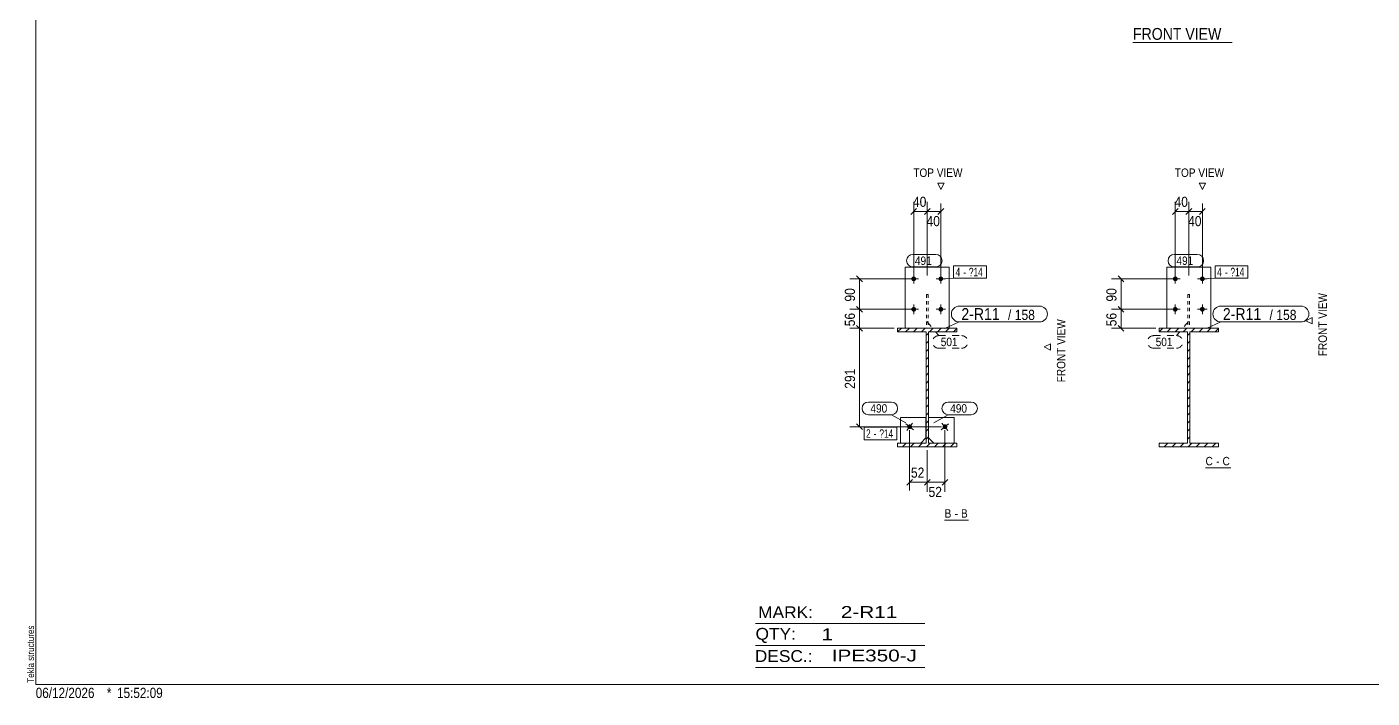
# Model space of a CAD drawing. Header units: millimetres. Extents: x 2 to 825, y 1 to 579.
# Drawn here: x 2.4 to 399.5, y 1 to 199.2 of the extents above; entities that cross this region are included whole.
import ezdxf

# ---------------------------------------------------------------- set-up
doc = ezdxf.new("R2010")
doc.units = ezdxf.units.MM
for name, pattern in [('XKITLINE00', [0]), ('XKITLINE01', [4, 1, -1, 1, -1]), ('XKITLINE02', [4, 2, -2])]:
    doc.linetypes.add(name, pattern=pattern)
for name, color, linetype, lineweight in [('Bolt', 3, 'Continuous', 0), ('BoltMark', 7, 'Continuous', 0), ('Dimensions', 7, 'Continuous', 0), ('DrawingSheet', 5, 'Continuous', 0), ('OtherObjectType', 7, 'Continuous', 0), ('Part', 2, 'Continuous', 0), ('PartMark', 7, 'Continuous', 0)]:
    doc.layers.add(name, color=color, linetype=linetype, lineweight=lineweight)
doc.styles.add('ARIAL', font='ARIAL.TTF')
doc.styles.add('ARIAL_NARROW', font='ARIALN.TTF')

# ---------------------------------------------------------------- blocks, each defined once
blk = doc.blocks.new('*A1')
at = {"layer": 'Part', "color": 7, "linetype": 'XKITLINE00', "lineweight": 0}
for p, q in [((336.66, 109.11), (337.76, 110.21)), ((336.66, 109.11), (336.66, 109.11)), ((339.02, 109.11), (340.12, 110.21)), ((341.37, 109.11), (342.47, 110.21)), ((343.73, 109.11), (344.83, 110.21)), ((345.06, 108.08), (345.76, 108.78)), ((346.09, 109.11), (347.19, 110.21)), ((348.45, 109.11), (349.55, 110.21)), ((350.8, 109.11), (351.9, 110.21)), ((353.16, 109.11), (354.16, 110.11)), ((345.06, 105.73), (345.76, 106.43)), ((345.06, 103.37), (345.76, 104.07)), ((345.06, 101.01), (345.76, 101.71)), ((345.06, 98.65), (345.76, 99.35)), ((345.06, 96.3), (345.76, 97)), ((345.06, 93.94), (345.76, 94.64)), ((345.06, 91.58), (345.76, 92.28)), ((345.06, 89.23), (345.76, 89.93)), ((345.06, 86.87), (345.76, 87.57)), ((345.06, 84.51), (345.76, 85.21)), ((345.06, 82.15), (345.76, 82.85)), ((345.06, 79.8), (345.76, 80.5)), ((336.66, 76.11), (336.86, 76.31)), ((338.12, 75.21), (339.22, 76.31)), ((340.48, 75.21), (341.58, 76.31)), ((342.83, 75.21), (343.93, 76.31)), ((345.06, 77.44), (345.76, 78.14)), ((345.19, 75.21), (346.29, 76.31)), ((347.55, 75.21), (348.65, 76.31)), ((349.91, 75.21), (351.01, 76.31)), ((352.26, 75.21), (353.36, 76.31))]:
    blk.add_line(p, q, dxfattribs=at)
blk = doc.blocks.new('*A4')
at = {"layer": 'Part', "color": 7, "linetype": 'XKITLINE00', "lineweight": 0}
for p, q in [((259.45, 109.11), (260.55, 110.21)), ((259.45, 109.11), (259.45, 109.11)), ((261.81, 109.11), (262.91, 110.21)), ((264.16, 109.11), (265.26, 110.21)), ((266.52, 109.11), (267.62, 110.21)), ((267.85, 108.08), (268.55, 108.78)), ((268.88, 109.11), (269.98, 110.21)), ((271.24, 109.11), (272.34, 110.21)), ((273.59, 109.11), (274.69, 110.21)), ((275.95, 109.11), (276.95, 110.11)), ((267.85, 105.73), (268.55, 106.43)), ((267.85, 103.37), (268.55, 104.07)), ((267.85, 101.01), (268.55, 101.71)), ((267.85, 98.65), (268.55, 99.35)), ((267.85, 96.3), (268.55, 97)), ((267.85, 93.94), (268.55, 94.64)), ((267.85, 91.58), (268.55, 92.28)), ((267.85, 89.23), (268.55, 89.93)), ((267.85, 86.87), (268.55, 87.57)), ((267.85, 84.51), (268.55, 85.21)), ((267.85, 82.15), (268.55, 82.85)), ((267.85, 79.8), (268.55, 80.5)), ((259.45, 76.11), (259.65, 76.31)), ((260.91, 75.21), (262.01, 76.31)), ((263.27, 75.21), (264.37, 76.31)), ((265.62, 75.21), (266.72, 76.31)), ((267.85, 77.44), (268.55, 78.14)), ((267.98, 75.21), (269.08, 76.31)), ((270.34, 75.21), (271.44, 76.31)), ((272.69, 75.21), (273.79, 76.31)), ((275.05, 75.21), (276.15, 76.31))]:
    blk.add_line(p, q, dxfattribs=at)
blk = doc.blocks.new('*A81')
at = {"layer": 'Bolt'}
for points in [[(342.11, 124.78), (342.11, 124.74), (342.1, 124.71), (342.1, 124.68), (342.09, 124.64), (342.08, 124.61), (342.07, 124.58), (342.06, 124.55), (342.04, 124.51), (342.03, 124.48), (342.01, 124.45), (341.99, 124.42), (341.97, 124.4), (341.95, 124.37), (341.93, 124.34), (341.91, 124.32), (341.88, 124.29), (341.85, 124.27), (341.83, 124.25), (341.8, 124.23), (341.77, 124.21), (341.74, 124.2), (341.71, 124.18), (341.68, 124.17), (341.65, 124.15), (341.61, 124.14), (341.58, 124.13), (341.55, 124.13), (341.51, 124.12), (341.48, 124.12), (341.44, 124.11), (341.41, 124.11), (341.38, 124.11), (341.34, 124.12), (341.31, 124.12), (341.27, 124.13), (341.24, 124.13), (341.21, 124.14), (341.17, 124.15), (341.14, 124.17), (341.11, 124.18), (341.08, 124.2), (341.05, 124.21), (341.02, 124.23), (340.99, 124.25), (340.97, 124.27), (340.94, 124.29), (340.92, 124.32), (340.89, 124.34), (340.87, 124.37), (340.85, 124.4), (340.83, 124.42), (340.81, 124.45), (340.79, 124.48), (340.78, 124.51), (340.76, 124.55), (340.75, 124.58), (340.74, 124.61), (340.73, 124.64), (340.72, 124.68), (340.72, 124.71), (340.71, 124.74), (340.71, 124.78), (340.71, 124.81), (340.71, 124.85), (340.71, 124.88), (340.72, 124.92), (340.72, 124.95), (340.73, 124.98), (340.74, 125.02), (340.75, 125.05), (340.76, 125.08), (340.78, 125.11), (340.79, 125.14), (340.81, 125.17), (340.83, 125.2), (340.85, 125.23), (340.87, 125.26), (340.89, 125.28), (340.92, 125.31), (340.94, 125.33), (340.97, 125.35), (340.99, 125.38), (341.02, 125.4), (341.05, 125.41), (341.08, 125.43), (341.11, 125.45), (341.14, 125.46), (341.17, 125.47), (341.21, 125.48), (341.24, 125.49), (341.27, 125.5), (341.31, 125.51), (341.34, 125.51), (341.38, 125.51), (341.41, 125.51), (341.44, 125.51), (341.48, 125.51), (341.51, 125.51), (341.55, 125.5), (341.58, 125.49), (341.61, 125.48), (341.65, 125.47), (341.68, 125.46), (341.71, 125.45), (341.74, 125.43), (341.77, 125.41), (341.8, 125.4), (341.83, 125.38), (341.85, 125.35), (341.88, 125.33), (341.91, 125.31), (341.93, 125.28), (341.95, 125.26), (341.97, 125.23), (341.99, 125.2), (342.01, 125.17), (342.03, 125.14), (342.04, 125.11), (342.06, 125.08), (342.07, 125.05), (342.08, 125.02), (342.09, 124.98), (342.1, 124.95), (342.1, 124.92), (342.11, 124.88), (342.11, 124.85), (342.11, 124.81)], [(350.11, 124.78), (350.11, 124.74), (350.1, 124.71), (350.1, 124.68), (350.09, 124.64), (350.08, 124.61), (350.07, 124.58), (350.06, 124.55), (350.04, 124.51), (350.03, 124.48), (350.01, 124.45), (349.99, 124.42), (349.97, 124.4), (349.95, 124.37), (349.93, 124.34), (349.91, 124.32), (349.88, 124.29), (349.85, 124.27), (349.83, 124.25), (349.8, 124.23), (349.77, 124.21), (349.74, 124.2), (349.71, 124.18), (349.68, 124.17), (349.65, 124.15), (349.61, 124.14), (349.58, 124.13), (349.55, 124.13), (349.51, 124.12), (349.48, 124.12), (349.44, 124.11), (349.41, 124.11), (349.38, 124.11), (349.34, 124.12), (349.31, 124.12), (349.27, 124.13), (349.24, 124.13), (349.21, 124.14), (349.17, 124.15), (349.14, 124.17), (349.11, 124.18), (349.08, 124.2), (349.05, 124.21), (349.02, 124.23), (348.99, 124.25), (348.97, 124.27), (348.94, 124.29), (348.92, 124.32), (348.89, 124.34), (348.87, 124.37), (348.85, 124.4), (348.83, 124.42), (348.81, 124.45), (348.79, 124.48), (348.78, 124.51), (348.76, 124.55), (348.75, 124.58), (348.74, 124.61), (348.73, 124.64), (348.72, 124.68), (348.72, 124.71), (348.71, 124.74), (348.71, 124.78), (348.71, 124.81), (348.71, 124.85), (348.71, 124.88), (348.72, 124.92), (348.72, 124.95), (348.73, 124.98), (348.74, 125.02), (348.75, 125.05), (348.76, 125.08), (348.78, 125.11), (348.79, 125.14), (348.81, 125.17), (348.83, 125.2), (348.85, 125.23), (348.87, 125.26), (348.89, 125.28), (348.92, 125.31), (348.94, 125.33), (348.97, 125.35), (348.99, 125.38), (349.02, 125.4), (349.05, 125.41), (349.08, 125.43), (349.11, 125.45), (349.14, 125.46), (349.17, 125.47), (349.21, 125.48), (349.24, 125.49), (349.27, 125.5), (349.31, 125.51), (349.34, 125.51), (349.38, 125.51), (349.41, 125.51), (349.44, 125.51), (349.48, 125.51), (349.51, 125.51), (349.55, 125.5), (349.58, 125.49), (349.61, 125.48), (349.65, 125.47), (349.68, 125.46), (349.71, 125.45), (349.74, 125.43), (349.77, 125.41), (349.8, 125.4), (349.83, 125.38), (349.85, 125.35), (349.88, 125.33), (349.91, 125.31), (349.93, 125.28), (349.95, 125.26), (349.97, 125.23), (349.99, 125.2), (350.01, 125.17), (350.03, 125.14), (350.04, 125.11), (350.06, 125.08), (350.07, 125.05), (350.08, 125.02), (350.09, 124.98), (350.1, 124.95), (350.1, 124.92), (350.11, 124.88), (350.11, 124.85), (350.11, 124.81)], [(342.11, 115.78), (342.11, 115.74), (342.1, 115.71), (342.1, 115.68), (342.09, 115.64), (342.08, 115.61), (342.07, 115.58), (342.06, 115.55), (342.04, 115.51), (342.03, 115.48), (342.01, 115.45), (341.99, 115.42), (341.97, 115.4), (341.95, 115.37), (341.93, 115.34), (341.91, 115.32), (341.88, 115.29), (341.85, 115.27), (341.83, 115.25), (341.8, 115.23), (341.77, 115.21), (341.74, 115.2), (341.71, 115.18), (341.68, 115.17), (341.65, 115.15), (341.61, 115.14), (341.58, 115.13), (341.55, 115.13), (341.51, 115.12), (341.48, 115.12), (341.44, 115.11), (341.41, 115.11), (341.38, 115.11), (341.34, 115.12), (341.31, 115.12), (341.27, 115.13), (341.24, 115.13), (341.21, 115.14), (341.17, 115.15), (341.14, 115.17), (341.11, 115.18), (341.08, 115.2), (341.05, 115.21), (341.02, 115.23), (340.99, 115.25), (340.97, 115.27), (340.94, 115.29), (340.92, 115.32), (340.89, 115.34), (340.87, 115.37), (340.85, 115.4), (340.83, 115.42), (340.81, 115.45), (340.79, 115.48), (340.78, 115.51), (340.76, 115.55), (340.75, 115.58), (340.74, 115.61), (340.73, 115.64), (340.72, 115.68), (340.72, 115.71), (340.71, 115.74), (340.71, 115.78), (340.71, 115.81), (340.71, 115.85), (340.71, 115.88), (340.72, 115.92), (340.72, 115.95), (340.73, 115.98), (340.74, 116.02), (340.75, 116.05), (340.76, 116.08), (340.78, 116.11), (340.79, 116.14), (340.81, 116.17), (340.83, 116.2), (340.85, 116.23), (340.87, 116.26), (340.89, 116.28), (340.92, 116.31), (340.94, 116.33), (340.97, 116.35), (340.99, 116.38), (341.02, 116.4), (341.05, 116.41), (341.08, 116.43), (341.11, 116.45), (341.14, 116.46), (341.17, 116.47), (341.21, 116.48), (341.24, 116.49), (341.27, 116.5), (341.31, 116.51), (341.34, 116.51), (341.38, 116.51), (341.41, 116.51), (341.44, 116.51), (341.48, 116.51), (341.51, 116.51), (341.55, 116.5), (341.58, 116.49), (341.61, 116.48), (341.65, 116.47), (341.68, 116.46), (341.71, 116.45), (341.74, 116.43), (341.77, 116.41), (341.8, 116.4), (341.83, 116.38), (341.85, 116.35), (341.88, 116.33), (341.91, 116.31), (341.93, 116.28), (341.95, 116.26), (341.97, 116.23), (341.99, 116.2), (342.01, 116.17), (342.03, 116.14), (342.04, 116.11), (342.06, 116.08), (342.07, 116.05), (342.08, 116.02), (342.09, 115.98), (342.1, 115.95), (342.1, 115.92), (342.11, 115.88), (342.11, 115.85), (342.11, 115.81)], [(350.11, 115.78), (350.11, 115.74), (350.1, 115.71), (350.1, 115.68), (350.09, 115.64), (350.08, 115.61), (350.07, 115.58), (350.06, 115.55), (350.04, 115.51), (350.03, 115.48), (350.01, 115.45), (349.99, 115.42), (349.97, 115.4), (349.95, 115.37), (349.93, 115.34), (349.91, 115.32), (349.88, 115.29), (349.85, 115.27), (349.83, 115.25), (349.8, 115.23), (349.77, 115.21), (349.74, 115.2), (349.71, 115.18), (349.68, 115.17), (349.65, 115.15), (349.61, 115.14), (349.58, 115.13), (349.55, 115.13), (349.51, 115.12), (349.48, 115.12), (349.44, 115.11), (349.41, 115.11), (349.38, 115.11), (349.34, 115.12), (349.31, 115.12), (349.27, 115.13), (349.24, 115.13), (349.21, 115.14), (349.17, 115.15), (349.14, 115.17), (349.11, 115.18), (349.08, 115.2), (349.05, 115.21), (349.02, 115.23), (348.99, 115.25), (348.97, 115.27), (348.94, 115.29), (348.92, 115.32), (348.89, 115.34), (348.87, 115.37), (348.85, 115.4), (348.83, 115.42), (348.81, 115.45), (348.79, 115.48), (348.78, 115.51), (348.76, 115.55), (348.75, 115.58), (348.74, 115.61), (348.73, 115.64), (348.72, 115.68), (348.72, 115.71), (348.71, 115.74), (348.71, 115.78), (348.71, 115.81), (348.71, 115.85), (348.71, 115.88), (348.72, 115.92), (348.72, 115.95), (348.73, 115.98), (348.74, 116.02), (348.75, 116.05), (348.76, 116.08), (348.78, 116.11), (348.79, 116.14), (348.81, 116.17), (348.83, 116.2), (348.85, 116.23), (348.87, 116.26), (348.89, 116.28), (348.92, 116.31), (348.94, 116.33), (348.97, 116.35), (348.99, 116.38), (349.02, 116.4), (349.05, 116.41), (349.08, 116.43), (349.11, 116.45), (349.14, 116.46), (349.17, 116.47), (349.21, 116.48), (349.24, 116.49), (349.27, 116.5), (349.31, 116.51), (349.34, 116.51), (349.38, 116.51), (349.41, 116.51), (349.44, 116.51), (349.48, 116.51), (349.51, 116.51), (349.55, 116.5), (349.58, 116.49), (349.61, 116.48), (349.65, 116.47), (349.68, 116.46), (349.71, 116.45), (349.74, 116.43), (349.77, 116.41), (349.8, 116.4), (349.83, 116.38), (349.85, 116.35), (349.88, 116.33), (349.91, 116.31), (349.93, 116.28), (349.95, 116.26), (349.97, 116.23), (349.99, 116.2), (350.01, 116.17), (350.03, 116.14), (350.04, 116.11), (350.06, 116.08), (350.07, 116.05), (350.08, 116.02), (350.09, 115.98), (350.1, 115.95), (350.1, 115.92), (350.11, 115.88), (350.11, 115.85), (350.11, 115.81)]]:
    blk.add_hatch(color=3, dxfattribs=at).paths.add_polyline_path(points, flags=17)
at = {"layer": 'Bolt', "color": 3, "linetype": 'XKITLINE00', "lineweight": 0}
for p, q in [((342.81, 124.81), (340.01, 124.81)), ((341.41, 126.21), (341.41, 123.41)), ((350.81, 124.81), (348.01, 124.81)), ((349.41, 126.21), (349.41, 123.41)), ((342.81, 115.81), (340.01, 115.81)), ((341.41, 117.21), (341.41, 114.41)), ((350.81, 115.81), (348.01, 115.81)), ((349.41, 117.21), (349.41, 114.41))]:
    blk.add_line(p, q, dxfattribs=at)
blk = doc.blocks.new('*A82')
at = {"layer": 'Part', "color": 2, "linetype": 'XKITLINE00', "lineweight": 0}
for p, q in [((336.66, 109.11), (336.66, 110.21)), ((336.66, 110.21), (354.16, 110.21)), ((345.06, 109.11), (336.66, 109.11)), ((345.06, 76.31), (345.06, 109.11)), ((354.16, 109.11), (345.76, 109.11)), ((345.76, 109.11), (345.76, 76.31)), ((354.16, 110.21), (354.16, 109.11)), ((336.66, 75.21), (336.66, 76.31)), ((336.66, 76.31), (345.06, 76.31)), ((345.76, 76.31), (354.16, 76.31)), ((354.16, 76.31), (354.16, 75.21)), ((354.16, 75.21), (336.66, 75.21))]:
    blk.add_line(p, q, dxfattribs=at)
blk = doc.blocks.new('*A83')
at = {"layer": 'Part', "color": 2, "linetype": 'XKITLINE00', "lineweight": 0}
for p, q in [((338.91, 128.21), (338.91, 110.21)), ((338.91, 128.21), (351.91, 128.21)), ((351.91, 128.21), (351.91, 110.21))]:
    blk.add_line(p, q, dxfattribs=at)
at = {"layer": 'Part', "color": 7, "linetype": 'XKITLINE01', "lineweight": 0}
blk.add_line((338.91, 110.21), (351.91, 110.21), dxfattribs=at)
blk = doc.blocks.new('*A84')
at = {"layer": 'Part', "color": 7, "linetype": 'XKITLINE01', "lineweight": 0}
for p, q in [((345.66, 120.21), (345.16, 120.21)), ((345.16, 120.21), (345.16, 110.21)), ((345.66, 120.21), (345.66, 110.21)), ((345.66, 110.21), (345.16, 110.21))]:
    blk.add_line(p, q, dxfattribs=at)
blk = doc.blocks.new('*A94')
at = {"layer": 'Bolt'}
for points in [[(264.9, 124.78), (264.9, 124.74), (264.89, 124.71), (264.89, 124.68), (264.88, 124.64), (264.87, 124.61), (264.86, 124.58), (264.85, 124.55), (264.83, 124.51), (264.82, 124.48), (264.8, 124.45), (264.78, 124.42), (264.76, 124.4), (264.74, 124.37), (264.72, 124.34), (264.69, 124.32), (264.67, 124.29), (264.64, 124.27), (264.62, 124.25), (264.59, 124.23), (264.56, 124.21), (264.53, 124.2), (264.5, 124.18), (264.47, 124.17), (264.43, 124.15), (264.4, 124.14), (264.37, 124.13), (264.34, 124.13), (264.3, 124.12), (264.27, 124.12), (264.23, 124.11), (264.2, 124.11), (264.16, 124.11), (264.13, 124.12), (264.1, 124.12), (264.06, 124.13), (264.03, 124.13), (264, 124.14), (263.96, 124.15), (263.93, 124.17), (263.9, 124.18), (263.87, 124.2), (263.84, 124.21), (263.81, 124.23), (263.78, 124.25), (263.75, 124.27), (263.73, 124.29), (263.7, 124.32), (263.68, 124.34), (263.66, 124.37), (263.64, 124.4), (263.62, 124.42), (263.6, 124.45), (263.58, 124.48), (263.57, 124.51), (263.55, 124.55), (263.54, 124.58), (263.53, 124.61), (263.52, 124.64), (263.51, 124.68), (263.51, 124.71), (263.5, 124.74), (263.5, 124.78), (263.5, 124.81), (263.5, 124.85), (263.5, 124.88), (263.51, 124.92), (263.51, 124.95), (263.52, 124.98), (263.53, 125.02), (263.54, 125.05), (263.55, 125.08), (263.57, 125.11), (263.58, 125.14), (263.6, 125.17), (263.62, 125.2), (263.64, 125.23), (263.66, 125.26), (263.68, 125.28), (263.7, 125.31), (263.73, 125.33), (263.75, 125.35), (263.78, 125.38), (263.81, 125.4), (263.84, 125.41), (263.87, 125.43), (263.9, 125.45), (263.93, 125.46), (263.96, 125.47), (264, 125.48), (264.03, 125.49), (264.06, 125.5), (264.1, 125.51), (264.13, 125.51), (264.16, 125.51), (264.2, 125.51), (264.23, 125.51), (264.27, 125.51), (264.3, 125.51), (264.34, 125.5), (264.37, 125.49), (264.4, 125.48), (264.43, 125.47), (264.47, 125.46), (264.5, 125.45), (264.53, 125.43), (264.56, 125.41), (264.59, 125.4), (264.62, 125.38), (264.64, 125.35), (264.67, 125.33), (264.69, 125.31), (264.72, 125.28), (264.74, 125.26), (264.76, 125.23), (264.78, 125.2), (264.8, 125.17), (264.82, 125.14), (264.83, 125.11), (264.85, 125.08), (264.86, 125.05), (264.87, 125.02), (264.88, 124.98), (264.89, 124.95), (264.89, 124.92), (264.9, 124.88), (264.9, 124.85), (264.9, 124.81)], [(272.9, 124.78), (272.9, 124.74), (272.89, 124.71), (272.89, 124.68), (272.88, 124.64), (272.87, 124.61), (272.86, 124.58), (272.85, 124.55), (272.83, 124.51), (272.82, 124.48), (272.8, 124.45), (272.78, 124.42), (272.76, 124.4), (272.74, 124.37), (272.72, 124.34), (272.69, 124.32), (272.67, 124.29), (272.64, 124.27), (272.62, 124.25), (272.59, 124.23), (272.56, 124.21), (272.53, 124.2), (272.5, 124.18), (272.47, 124.17), (272.43, 124.15), (272.4, 124.14), (272.37, 124.13), (272.34, 124.13), (272.3, 124.12), (272.27, 124.12), (272.23, 124.11), (272.2, 124.11), (272.16, 124.11), (272.13, 124.12), (272.1, 124.12), (272.06, 124.13), (272.03, 124.13), (272, 124.14), (271.96, 124.15), (271.93, 124.17), (271.9, 124.18), (271.87, 124.2), (271.84, 124.21), (271.81, 124.23), (271.78, 124.25), (271.75, 124.27), (271.73, 124.29), (271.7, 124.32), (271.68, 124.34), (271.66, 124.37), (271.64, 124.4), (271.62, 124.42), (271.6, 124.45), (271.58, 124.48), (271.57, 124.51), (271.55, 124.55), (271.54, 124.58), (271.53, 124.61), (271.52, 124.64), (271.51, 124.68), (271.51, 124.71), (271.5, 124.74), (271.5, 124.78), (271.5, 124.81), (271.5, 124.85), (271.5, 124.88), (271.51, 124.92), (271.51, 124.95), (271.52, 124.98), (271.53, 125.02), (271.54, 125.05), (271.55, 125.08), (271.57, 125.11), (271.58, 125.14), (271.6, 125.17), (271.62, 125.2), (271.64, 125.23), (271.66, 125.26), (271.68, 125.28), (271.7, 125.31), (271.73, 125.33), (271.75, 125.35), (271.78, 125.38), (271.81, 125.4), (271.84, 125.41), (271.87, 125.43), (271.9, 125.45), (271.93, 125.46), (271.96, 125.47), (272, 125.48), (272.03, 125.49), (272.06, 125.5), (272.1, 125.51), (272.13, 125.51), (272.16, 125.51), (272.2, 125.51), (272.23, 125.51), (272.27, 125.51), (272.3, 125.51), (272.34, 125.5), (272.37, 125.49), (272.4, 125.48), (272.43, 125.47), (272.47, 125.46), (272.5, 125.45), (272.53, 125.43), (272.56, 125.41), (272.59, 125.4), (272.62, 125.38), (272.64, 125.35), (272.67, 125.33), (272.69, 125.31), (272.72, 125.28), (272.74, 125.26), (272.76, 125.23), (272.78, 125.2), (272.8, 125.17), (272.82, 125.14), (272.83, 125.11), (272.85, 125.08), (272.86, 125.05), (272.87, 125.02), (272.88, 124.98), (272.89, 124.95), (272.89, 124.92), (272.9, 124.88), (272.9, 124.85), (272.9, 124.81)], [(264.9, 115.78), (264.9, 115.74), (264.89, 115.71), (264.89, 115.68), (264.88, 115.64), (264.87, 115.61), (264.86, 115.58), (264.85, 115.55), (264.83, 115.51), (264.82, 115.48), (264.8, 115.45), (264.78, 115.42), (264.76, 115.4), (264.74, 115.37), (264.72, 115.34), (264.69, 115.32), (264.67, 115.29), (264.64, 115.27), (264.62, 115.25), (264.59, 115.23), (264.56, 115.21), (264.53, 115.2), (264.5, 115.18), (264.47, 115.17), (264.43, 115.15), (264.4, 115.14), (264.37, 115.13), (264.34, 115.13), (264.3, 115.12), (264.27, 115.12), (264.23, 115.11), (264.2, 115.11), (264.16, 115.11), (264.13, 115.12), (264.1, 115.12), (264.06, 115.13), (264.03, 115.13), (264, 115.14), (263.96, 115.15), (263.93, 115.17), (263.9, 115.18), (263.87, 115.2), (263.84, 115.21), (263.81, 115.23), (263.78, 115.25), (263.75, 115.27), (263.73, 115.29), (263.7, 115.32), (263.68, 115.34), (263.66, 115.37), (263.64, 115.4), (263.62, 115.42), (263.6, 115.45), (263.58, 115.48), (263.57, 115.51), (263.55, 115.55), (263.54, 115.58), (263.53, 115.61), (263.52, 115.64), (263.51, 115.68), (263.51, 115.71), (263.5, 115.74), (263.5, 115.78), (263.5, 115.81), (263.5, 115.85), (263.5, 115.88), (263.51, 115.92), (263.51, 115.95), (263.52, 115.98), (263.53, 116.02), (263.54, 116.05), (263.55, 116.08), (263.57, 116.11), (263.58, 116.14), (263.6, 116.17), (263.62, 116.2), (263.64, 116.23), (263.66, 116.26), (263.68, 116.28), (263.7, 116.31), (263.73, 116.33), (263.75, 116.35), (263.78, 116.38), (263.81, 116.4), (263.84, 116.41), (263.87, 116.43), (263.9, 116.45), (263.93, 116.46), (263.96, 116.47), (264, 116.48), (264.03, 116.49), (264.06, 116.5), (264.1, 116.51), (264.13, 116.51), (264.16, 116.51), (264.2, 116.51), (264.23, 116.51), (264.27, 116.51), (264.3, 116.51), (264.34, 116.5), (264.37, 116.49), (264.4, 116.48), (264.43, 116.47), (264.47, 116.46), (264.5, 116.45), (264.53, 116.43), (264.56, 116.41), (264.59, 116.4), (264.62, 116.38), (264.64, 116.35), (264.67, 116.33), (264.69, 116.31), (264.72, 116.28), (264.74, 116.26), (264.76, 116.23), (264.78, 116.2), (264.8, 116.17), (264.82, 116.14), (264.83, 116.11), (264.85, 116.08), (264.86, 116.05), (264.87, 116.02), (264.88, 115.98), (264.89, 115.95), (264.89, 115.92), (264.9, 115.88), (264.9, 115.85), (264.9, 115.81)], [(272.9, 115.78), (272.9, 115.74), (272.89, 115.71), (272.89, 115.68), (272.88, 115.64), (272.87, 115.61), (272.86, 115.58), (272.85, 115.55), (272.83, 115.51), (272.82, 115.48), (272.8, 115.45), (272.78, 115.42), (272.76, 115.4), (272.74, 115.37), (272.72, 115.34), (272.69, 115.32), (272.67, 115.29), (272.64, 115.27), (272.62, 115.25), (272.59, 115.23), (272.56, 115.21), (272.53, 115.2), (272.5, 115.18), (272.47, 115.17), (272.43, 115.15), (272.4, 115.14), (272.37, 115.13), (272.34, 115.13), (272.3, 115.12), (272.27, 115.12), (272.23, 115.11), (272.2, 115.11), (272.16, 115.11), (272.13, 115.12), (272.1, 115.12), (272.06, 115.13), (272.03, 115.13), (272, 115.14), (271.96, 115.15), (271.93, 115.17), (271.9, 115.18), (271.87, 115.2), (271.84, 115.21), (271.81, 115.23), (271.78, 115.25), (271.75, 115.27), (271.73, 115.29), (271.7, 115.32), (271.68, 115.34), (271.66, 115.37), (271.64, 115.4), (271.62, 115.42), (271.6, 115.45), (271.58, 115.48), (271.57, 115.51), (271.55, 115.55), (271.54, 115.58), (271.53, 115.61), (271.52, 115.64), (271.51, 115.68), (271.51, 115.71), (271.5, 115.74), (271.5, 115.78), (271.5, 115.81), (271.5, 115.85), (271.5, 115.88), (271.51, 115.92), (271.51, 115.95), (271.52, 115.98), (271.53, 116.02), (271.54, 116.05), (271.55, 116.08), (271.57, 116.11), (271.58, 116.14), (271.6, 116.17), (271.62, 116.2), (271.64, 116.23), (271.66, 116.26), (271.68, 116.28), (271.7, 116.31), (271.73, 116.33), (271.75, 116.35), (271.78, 116.38), (271.81, 116.4), (271.84, 116.41), (271.87, 116.43), (271.9, 116.45), (271.93, 116.46), (271.96, 116.47), (272, 116.48), (272.03, 116.49), (272.06, 116.5), (272.1, 116.51), (272.13, 116.51), (272.16, 116.51), (272.2, 116.51), (272.23, 116.51), (272.27, 116.51), (272.3, 116.51), (272.34, 116.5), (272.37, 116.49), (272.4, 116.48), (272.43, 116.47), (272.47, 116.46), (272.5, 116.45), (272.53, 116.43), (272.56, 116.41), (272.59, 116.4), (272.62, 116.38), (272.64, 116.35), (272.67, 116.33), (272.69, 116.31), (272.72, 116.28), (272.74, 116.26), (272.76, 116.23), (272.78, 116.2), (272.8, 116.17), (272.82, 116.14), (272.83, 116.11), (272.85, 116.08), (272.86, 116.05), (272.87, 116.02), (272.88, 115.98), (272.89, 115.95), (272.89, 115.92), (272.9, 115.88), (272.9, 115.85), (272.9, 115.81)]]:
    blk.add_hatch(color=3, dxfattribs=at).paths.add_polyline_path(points, flags=17)
at = {"layer": 'Bolt', "color": 3, "linetype": 'XKITLINE00', "lineweight": 0}
for p, q in [((265.6, 124.81), (262.8, 124.81)), ((264.2, 126.21), (264.2, 123.41)), ((273.6, 124.81), (270.8, 124.81)), ((272.2, 126.21), (272.2, 123.41)), ((265.6, 115.81), (262.8, 115.81)), ((264.2, 117.21), (264.2, 114.41)), ((273.6, 115.81), (270.8, 115.81)), ((272.2, 117.21), (272.2, 114.41))]:
    blk.add_line(p, q, dxfattribs=at)
blk = doc.blocks.new('*A95')
at = {"layer": 'Bolt'}
blk.add_hatch(color=3, dxfattribs=at).paths.add_polyline_path([(273, 81.69), (273.03, 81.71), (273.05, 81.72), (273.08, 81.74), (273.12, 81.75), (273.15, 81.77), (273.18, 81.78), (273.21, 81.79), (273.25, 81.8), (273.28, 81.8), (273.31, 81.81), (273.35, 81.81), (273.38, 81.81), (273.42, 81.81), (273.45, 81.81), (273.49, 81.81), (273.52, 81.8), (273.55, 81.8), (273.59, 81.79), (273.62, 81.78), (273.65, 81.77), (273.68, 81.75), (273.71, 81.74), (273.74, 81.72), (273.77, 81.7), (273.8, 81.68), (273.83, 81.66), (273.86, 81.64), (273.88, 81.62), (273.91, 81.6), (273.93, 81.57), (273.95, 81.54), (273.97, 81.52), (273.99, 81.49), (274.01, 81.46), (274.02, 81.43), (274.04, 81.4), (274.05, 81.36), (274.06, 81.33), (274.07, 81.3), (274.08, 81.27), (274.09, 81.23), (274.09, 81.2), (274.1, 81.16), (274.1, 81.13), (274.1, 81.09), (274.1, 81.06), (274.09, 81.03), (274.09, 80.99), (274.08, 80.96), (274.07, 80.93), (274.06, 80.89), (274.05, 80.86), (274.04, 80.83), (274.02, 80.8), (274.01, 80.77), (273.99, 80.74), (273.97, 80.71), (273.95, 80.68), (273.93, 80.66), (273.9, 80.63), (273.88, 80.61), (273.85, 80.58), (273.83, 80.56), (273.8, 80.54), (273.77, 80.52), (273.74, 80.5), (273.71, 80.49), (273.68, 80.47), (273.65, 80.46), (273.62, 80.45), (273.58, 80.44), (273.55, 80.43), (273.52, 80.42), (273.48, 80.42), (273.45, 80.42), (273.41, 80.41), (273.38, 80.41), (273.35, 80.42), (273.31, 80.42), (273.28, 80.42), (273.24, 80.43), (273.21, 80.44), (273.18, 80.45), (273.15, 80.46), (273.11, 80.47), (273.08, 80.49), (273.05, 80.5), (273.02, 80.52), (272.99, 80.54), (272.97, 80.56), (272.94, 80.58), (272.91, 80.61), (272.89, 80.63), (272.87, 80.66), (272.85, 80.68), (272.83, 80.71), (272.81, 80.74), (272.79, 80.77), (272.77, 80.8), (272.76, 80.83), (272.74, 80.86), (272.73, 80.89), (272.72, 80.93), (272.72, 80.96), (272.71, 80.99), (272.7, 81.03), (272.7, 81.06), (272.7, 81.1), (272.7, 81.13), (272.7, 81.17), (272.7, 81.2), (272.71, 81.23), (272.72, 81.27), (272.72, 81.3), (272.73, 81.33), (272.75, 81.37), (272.76, 81.4), (272.77, 81.43), (272.79, 81.46), (272.81, 81.49), (272.83, 81.52), (272.85, 81.54), (272.87, 81.57), (272.89, 81.6), (272.92, 81.62), (272.94, 81.64), (272.97, 81.67)], flags=17)
at = {"layer": 'Bolt', "color": 3, "linetype": 'XKITLINE00', "lineweight": 0}
for p, q in [((272.29, 80.25), (274.5, 81.97)), ((272.54, 82.22), (274.26, 80.01))]:
    blk.add_line(p, q, dxfattribs=at)
blk = doc.blocks.new('*A96')
at = {"layer": 'Bolt'}
blk.add_hatch(color=3, dxfattribs=at).paths.add_polyline_path([(262.54, 80.58), (262.52, 80.61), (262.49, 80.63), (262.47, 80.66), (262.45, 80.68), (262.43, 80.71), (262.41, 80.74), (262.39, 80.77), (262.37, 80.8), (262.36, 80.83), (262.35, 80.86), (262.33, 80.89), (262.32, 80.93), (262.32, 80.96), (262.31, 80.99), (262.3, 81.03), (262.3, 81.06), (262.3, 81.09), (262.3, 81.13), (262.3, 81.16), (262.3, 81.2), (262.31, 81.23), (262.32, 81.27), (262.32, 81.3), (262.33, 81.33), (262.34, 81.36), (262.36, 81.4), (262.37, 81.43), (262.39, 81.46), (262.41, 81.49), (262.43, 81.52), (262.45, 81.54), (262.47, 81.57), (262.49, 81.6), (262.51, 81.62), (262.54, 81.64), (262.57, 81.66), (262.59, 81.68), (262.62, 81.7), (262.65, 81.72), (262.68, 81.74), (262.71, 81.75), (262.75, 81.77), (262.78, 81.78), (262.81, 81.79), (262.84, 81.8), (262.88, 81.8), (262.91, 81.81), (262.95, 81.81), (262.98, 81.81), (263.01, 81.81), (263.05, 81.81), (263.08, 81.81), (263.12, 81.8), (263.15, 81.8), (263.18, 81.79), (263.22, 81.78), (263.25, 81.77), (263.28, 81.75), (263.31, 81.74), (263.34, 81.72), (263.37, 81.71), (263.4, 81.69), (263.43, 81.67), (263.45, 81.64), (263.48, 81.62), (263.5, 81.6), (263.53, 81.57), (263.55, 81.54), (263.57, 81.52), (263.59, 81.49), (263.61, 81.46), (263.62, 81.43), (263.64, 81.4), (263.65, 81.37), (263.66, 81.33), (263.67, 81.3), (263.68, 81.27), (263.69, 81.23), (263.69, 81.2), (263.7, 81.17), (263.7, 81.13), (263.7, 81.1), (263.7, 81.06), (263.69, 81.03), (263.69, 80.99), (263.68, 80.96), (263.67, 80.93), (263.66, 80.89), (263.65, 80.86), (263.64, 80.83), (263.62, 80.8), (263.61, 80.77), (263.59, 80.74), (263.57, 80.71), (263.55, 80.68), (263.53, 80.66), (263.51, 80.63), (263.48, 80.61), (263.46, 80.58), (263.43, 80.56), (263.4, 80.54), (263.37, 80.52), (263.34, 80.5), (263.31, 80.49), (263.28, 80.47), (263.25, 80.46), (263.22, 80.45), (263.19, 80.44), (263.15, 80.43), (263.12, 80.42), (263.09, 80.42), (263.05, 80.42), (263.02, 80.41), (262.98, 80.41), (262.95, 80.42), (262.91, 80.42), (262.88, 80.42), (262.85, 80.43), (262.81, 80.44), (262.78, 80.45), (262.75, 80.46), (262.72, 80.47), (262.68, 80.49), (262.65, 80.5), (262.63, 80.52), (262.6, 80.54), (262.57, 80.56)], flags=17)
at = {"layer": 'Bolt', "color": 3, "linetype": 'XKITLINE00', "lineweight": 0}
for p, q in [((264.1, 80.25), (261.89, 81.97)), ((262.14, 80.01), (263.86, 82.22))]:
    blk.add_line(p, q, dxfattribs=at)
blk = doc.blocks.new('*A97')
at = {"layer": 'Part', "color": 2, "linetype": 'XKITLINE00', "lineweight": 0}
for p, q in [((259.45, 109.11), (259.45, 110.21)), ((259.45, 110.21), (276.95, 110.21)), ((267.85, 109.11), (259.45, 109.11)), ((267.85, 76.31), (267.85, 109.11)), ((276.95, 109.11), (268.55, 109.11)), ((268.55, 109.11), (268.55, 76.31)), ((276.95, 110.21), (276.95, 109.11)), ((259.45, 75.21), (259.45, 76.31)), ((259.45, 76.31), (267.85, 76.31)), ((268.55, 76.31), (276.95, 76.31)), ((276.95, 76.31), (276.95, 75.21)), ((276.95, 75.21), (259.45, 75.21))]:
    blk.add_line(p, q, dxfattribs=at)
blk = doc.blocks.new('*A98')
at = {"layer": 'Part', "color": 2, "linetype": 'XKITLINE00', "lineweight": 0}
for p, q in [((261.7, 128.21), (261.7, 110.21)), ((261.7, 128.21), (274.7, 128.21)), ((274.7, 128.21), (274.7, 110.21))]:
    blk.add_line(p, q, dxfattribs=at)
at = {"layer": 'Part', "color": 7, "linetype": 'XKITLINE01', "lineweight": 0}
blk.add_line((261.7, 110.21), (274.7, 110.21), dxfattribs=at)
blk = doc.blocks.new('*A99')
at = {"layer": 'Part', "color": 7, "linetype": 'XKITLINE01', "lineweight": 0}
for p, q in [((268.45, 120.21), (267.95, 120.21)), ((267.95, 120.21), (267.95, 110.21)), ((268.45, 120.21), (268.45, 110.21)), ((268.45, 110.21), (267.95, 110.21))]:
    blk.add_line(p, q, dxfattribs=at)
blk = doc.blocks.new('*A100')
at = {"layer": 'Part', "color": 2, "linetype": 'XKITLINE00', "lineweight": 0}
for p, q in [((268.6, 77.81), (268.6, 83.81)), ((268.6, 83.81), (276.1, 83.81)), ((276.1, 83.81), (276.1, 76.31)), ((270.1, 76.31), (268.6, 77.81))]:
    blk.add_line(p, q, dxfattribs=at)
at = {"layer": 'Part', "color": 7, "linetype": 'XKITLINE01', "lineweight": 0}
blk.add_line((276.1, 76.31), (270.1, 76.31), dxfattribs=at)
blk = doc.blocks.new('*A101')
at = {"layer": 'Part', "color": 2, "linetype": 'XKITLINE00', "lineweight": 0}
for p, q in [((267.8, 83.81), (260.3, 83.81)), ((260.3, 83.81), (260.3, 76.31)), ((267.8, 77.81), (267.8, 83.81)), ((266.3, 76.31), (267.8, 77.81))]:
    blk.add_line(p, q, dxfattribs=at)
at = {"layer": 'Part', "color": 7, "linetype": 'XKITLINE01', "lineweight": 0}
blk.add_line((260.3, 76.31), (266.3, 76.31), dxfattribs=at)
blk = doc.blocks.new('*A102')
at = {"layer": 'DrawingSheet', "color": 5, "linetype": 'XKITLINE00', "lineweight": 0}
for p, q in [((5, 579), (5, 5)), ((5, 5), (825, 5))]:
    blk.add_line(p, q, dxfattribs=at)
at = {"layer": 'DrawingSheet', "color": 5, "style": 'ARIAL', "width": 0.85}
blk.add_text('Tekla structures', height=2, rotation=90, dxfattribs=at).set_placement((4.5, 5.5))
blk = doc.blocks.new('*A106')
at = {"layer": 'OtherObjectType', "color": 6, "linetype": 'XKITLINE00', "lineweight": 0}
for p, q in [((217.5, 23), (267.5, 23)), ((217.5, 16.5), (267.5, 16.5)), ((217.5, 10), (267.5, 10))]:
    blk.add_line(p, q, dxfattribs=at)
at = {"layer": 'OtherObjectType', "color": 6, "style": 'ARIAL_NARROW'}
for s, width, p in [('MARK:', 1.275, (218.27, 24.58)), ('2-R11', 1.525501, (242.69, 24.65)), ('QTY:', 1.275, (217.5, 18.19)), ('1', 1.525501, (236.99, 18.05)), ('DESC.:', 1.275, (217.29, 11.63)), ('IPE350-J', 1.525501, (240, 11.79))]:
    blk.add_text(s, height=3.5, dxfattribs=dict(at, width=width)).set_placement(p)
blk = doc.blocks.new('*A109')
at = {"layer": 'OtherObjectType', "color": 7, "style": 'ARIAL_NARROW', "width": 1.008832}
for s, p in [('06/12/2026', (4.99, 1)), ('*', (26, 1)), ('15:52:09', (29, 1))]:
    blk.add_text(s, height=3, dxfattribs=at).set_placement(p)
blk = doc.blocks.new('*A123')
at = {"layer": 'OtherObjectType', "color": 7, "linetype": 'XKITLINE00', "lineweight": 0}
blk.add_line((328.93, 194.66), (358.23, 194.66), dxfattribs=at)
at = {"layer": 'OtherObjectType', "color": 7, "style": 'ARIAL', "width": 0.85}
blk.add_text('FRONT VIEW', height=3.5, dxfattribs=at).set_placement((328.93, 195.41))
blk = doc.blocks.new('*A187')
at = {"layer": 'Dimensions', "color": 7, "linetype": 'XKITLINE00', "lineweight": 0}
for p, q in [((340.41, 115.81), (322.56, 115.81)), ((324.56, 116.66), (326.26, 114.96)), ((325.41, 110.21), (325.41, 115.81)), ((335.66, 110.21), (322.56, 110.21)), ((324.56, 111.06), (326.26, 109.36))]:
    blk.add_line(p, q, dxfattribs=at)
at = {"layer": 'Dimensions', "color": 3}
for p in [(325.41, 115.81), (325.41, 110.21)]:
    blk.add_point(p, dxfattribs=at)
at = {"layer": 'Dimensions', "color": 3, "style": 'ARIAL', "width": 0.85}
blk.add_text('56', height=3, rotation=90.0002, dxfattribs=at).set_placement((324.06, 110.79))
blk = doc.blocks.new('*A188')
at = {"layer": 'Dimensions', "color": 7, "linetype": 'XKITLINE00', "lineweight": 0}
for p, q in [((340.41, 124.81), (322.56, 124.81)), ((324.56, 125.66), (326.26, 123.96)), ((325.41, 115.81), (325.41, 124.81)), ((340.41, 115.81), (322.56, 115.81)), ((324.56, 116.66), (326.26, 114.96))]:
    blk.add_line(p, q, dxfattribs=at)
at = {"layer": 'Dimensions', "color": 3}
for p in [(325.41, 124.81), (325.41, 115.81)]:
    blk.add_point(p, dxfattribs=at)
at = {"layer": 'Dimensions', "color": 3, "style": 'ARIAL', "width": 0.85}
blk.add_text('90', height=3, rotation=90.0002, dxfattribs=at).set_placement((324.06, 118.09))
blk = doc.blocks.new('*A189')
at = {"layer": 'Dimensions', "color": 7, "linetype": 'XKITLINE00', "lineweight": 0}
for p, q in [((341.41, 125.81), (341.41, 147.56)), ((345.41, 125.81), (345.41, 147.56)), ((342.26, 145.56), (340.56, 143.86)), ((341.41, 144.71), (345.41, 144.71)), ((346.26, 145.56), (344.56, 143.86))]:
    blk.add_line(p, q, dxfattribs=at)
at = {"layer": 'Dimensions', "color": 3}
for p in [(341.41, 144.71), (345.41, 144.71)]:
    blk.add_point(p, dxfattribs=at)
at = {"layer": 'Dimensions', "color": 3, "style": 'ARIAL', "width": 0.85}
blk.add_text('40', height=3, dxfattribs=at).set_placement((341.19, 146.06))
blk = doc.blocks.new('*A190')
at = {"layer": 'Dimensions', "color": 7, "linetype": 'XKITLINE00', "lineweight": 0}
for p, q in [((345.41, 125.81), (345.41, 147.11)), ((349.41, 125.81), (349.41, 147.11)), ((346.26, 145.56), (344.56, 143.86)), ((345.41, 144.71), (349.41, 144.71)), ((350.26, 145.56), (348.56, 143.86))]:
    blk.add_line(p, q, dxfattribs=at)
at = {"layer": 'Dimensions', "color": 3}
for p in [(345.41, 144.71), (349.41, 144.71)]:
    blk.add_point(p, dxfattribs=at)
at = {"layer": 'Dimensions', "color": 3, "style": 'ARIAL', "width": 0.85}
blk.add_text('40', height=3, dxfattribs=at).set_placement((345.19, 140.36))
blk = doc.blocks.new('*A191')
at = {"layer": 'BoltMark', "color": 7, "linetype": 'XKITLINE00', "lineweight": 0}
for p, q in [((353.18, 128.66), (362.87, 128.66)), ((353.18, 124.96), (353.18, 128.66)), ((362.87, 124.96), (362.87, 128.66)), ((349.41, 124.81), (353.18, 124.96)), ((353.18, 124.96), (362.87, 124.96))]:
    blk.add_line(p, q, dxfattribs=at)
at = {"layer": 'BoltMark', "color": 3, "style": 'ARIAL_NARROW', "width": 0.85}
for s, p in [('4', (353.78, 125.56)), ('?14', (357.71, 125.56)), ('-', (356.05, 125.56))]:
    blk.add_text(s, height=2.5, dxfattribs=at).set_placement(p)
blk = doc.blocks.new('*A192')
at = {"layer": 'PartMark', "color": 7, "linetype": 'XKITLINE00', "lineweight": 0}
for p, q in [((341.16, 132.01), (347.92, 132.01)), ((341.16, 128.31), (347.92, 128.31))]:
    blk.add_line(p, q, dxfattribs=at)
for centre, start, end in [((341.16, 130.16), 90, 270), ((347.92, 130.16), 270, 90)]:
    blk.add_arc(centre, 1.85, start, end, dxfattribs=at)
at = {"layer": 'PartMark', "color": 3, "style": 'ARIAL', "width": 0.85}
blk.add_text('491', height=2.5, dxfattribs=at).set_placement((341.76, 128.91))
blk = doc.blocks.new('*A193')
at = {"layer": 'PartMark', "color": 7, "linetype": 'XKITLINE02', "lineweight": 0}
for p, q in [((345.29, 112.24), (341.79, 108.03)), ((335.03, 108.03), (341.79, 108.03)), ((335.03, 104.33), (341.79, 104.33))]:
    blk.add_line(p, q, dxfattribs=at)
for centre, start, end in [((335.03, 106.18), 90, 270), ((341.79, 106.18), 270, 90)]:
    blk.add_arc(centre, 1.85, start, end, dxfattribs=at)
at = {"layer": 'PartMark', "color": 3, "style": 'ARIAL', "width": 0.85}
blk.add_text('501', height=2.5, dxfattribs=at).set_placement((335.63, 104.93))
blk = doc.blocks.new('*A194')
at = {"layer": 'PartMark', "color": 7, "linetype": 'XKITLINE00', "lineweight": 0}
for p, q in [((354.87, 116.76), (378.52, 116.76)), ((350.63, 110.16), (354.87, 112.06)), ((354.87, 112.06), (378.52, 112.06))]:
    blk.add_line(p, q, dxfattribs=at)
for centre, start, end in [((354.87, 114.41), 90, 270), ((378.52, 114.41), 270, 90)]:
    blk.add_arc(centre, 2.35, start, end, dxfattribs=at)
at = {"layer": 'PartMark', "color": 1, "style": 'ARIAL', "width": 0.85}
blk.add_text('2-R11', height=3.5, dxfattribs=at).set_placement((355.47, 112.66))
at = {"layer": 'PartMark', "color": 3, "style": 'ARIAL', "width": 0.85}
for s, p in [('/', (369.23, 112.66)), ('158', (371.25, 112.66))]:
    blk.add_text(s, height=3, dxfattribs=at).set_placement(p)
blk = doc.blocks.new('*A195')
at = {"layer": 'OtherObjectType', "color": 7, "linetype": 'XKITLINE00', "lineweight": 0}
for p, q in [((349.44, 151.16), (348.5, 153.04)), ((348.5, 153.04), (350.38, 153.04)), ((350.38, 153.04), (349.44, 151.16)), ((349.44, 151.16), (349.44, 151.16)), ((379.92, 112.44), (381.8, 113.38)), ((381.8, 111.5), (379.92, 112.44)), ((379.92, 112.44), (379.92, 112.44)), ((381.8, 113.38), (381.8, 111.5)), ((350.35, 68.96), (357.78, 68.96))]:
    blk.add_line(p, q, dxfattribs=at)
at = {"layer": 'OtherObjectType', "color": 7, "style": 'ARIAL', "width": 0.85}
for s, p in [('TOP VIEW', (341.29, 154.91)), ('C', (350.35, 69.71)), ('C', (355.37, 69.71)), ('-', (353.51, 69.71))]:
    blk.add_text(s, height=2.5, dxfattribs=at).set_placement(p)
blk.add_text('FRONT VIEW', height=2.5, rotation=90, dxfattribs=at).set_placement((386.17, 101.97))
blk = doc.blocks.new('*A212')
at = {"layer": 'Dimensions', "color": 7, "linetype": 'XKITLINE00', "lineweight": 0}
for p, q in [((258.45, 110.21), (245.35, 110.21)), ((247.35, 111.06), (249.05, 109.36)), ((248.2, 81.11), (248.2, 110.21)), ((272.4, 81.11), (245.35, 81.11)), ((247.35, 81.96), (249.05, 80.26))]:
    blk.add_line(p, q, dxfattribs=at)
at = {"layer": 'Dimensions', "color": 3}
for p in [(248.2, 110.21), (248.2, 81.11)]:
    blk.add_point(p, dxfattribs=at)
at = {"layer": 'Dimensions', "color": 3, "style": 'ARIAL', "width": 0.85}
blk.add_text('291', height=3, rotation=90.0002, dxfattribs=at).set_placement((246.85, 92.33))
blk = doc.blocks.new('*A213')
at = {"layer": 'Dimensions', "color": 7, "linetype": 'XKITLINE00', "lineweight": 0}
for p, q in [((263.2, 115.81), (245.35, 115.81)), ((247.35, 116.66), (249.05, 114.96)), ((248.2, 110.21), (248.2, 115.81)), ((258.45, 110.21), (245.35, 110.21)), ((247.35, 111.06), (249.05, 109.36))]:
    blk.add_line(p, q, dxfattribs=at)
at = {"layer": 'Dimensions', "color": 3}
for p in [(248.2, 115.81), (248.2, 110.21)]:
    blk.add_point(p, dxfattribs=at)
at = {"layer": 'Dimensions', "color": 3, "style": 'ARIAL', "width": 0.85}
blk.add_text('56', height=3, rotation=90.0002, dxfattribs=at).set_placement((246.85, 110.79))
blk = doc.blocks.new('*A214')
at = {"layer": 'Dimensions', "color": 7, "linetype": 'XKITLINE00', "lineweight": 0}
for p, q in [((263.2, 124.81), (245.35, 124.81)), ((247.35, 125.66), (249.05, 123.96)), ((248.2, 115.81), (248.2, 124.81)), ((263.2, 115.81), (245.35, 115.81)), ((247.35, 116.66), (249.05, 114.96))]:
    blk.add_line(p, q, dxfattribs=at)
at = {"layer": 'Dimensions', "color": 3}
for p in [(248.2, 124.81), (248.2, 115.81)]:
    blk.add_point(p, dxfattribs=at)
at = {"layer": 'Dimensions', "color": 3, "style": 'ARIAL', "width": 0.85}
blk.add_text('90', height=3, rotation=90.0002, dxfattribs=at).set_placement((246.85, 118.09))
blk = doc.blocks.new('*A215')
at = {"layer": 'Dimensions', "color": 7, "linetype": 'XKITLINE00', "lineweight": 0}
for p, q in [((263, 80.11), (263, 62.31)), ((268.2, 74.21), (268.2, 62.31)), ((263.85, 65.56), (262.15, 63.86)), ((263, 64.71), (268.2, 64.71)), ((269.05, 65.56), (267.35, 63.86))]:
    blk.add_line(p, q, dxfattribs=at)
at = {"layer": 'Dimensions', "color": 3}
for p in [(263, 64.71), (268.2, 64.71)]:
    blk.add_point(p, dxfattribs=at)
at = {"layer": 'Dimensions', "color": 3, "style": 'ARIAL', "width": 0.85}
blk.add_text('52', height=3, dxfattribs=at).set_placement((263.37, 66.06))
blk = doc.blocks.new('*A216')
at = {"layer": 'Dimensions', "color": 7, "linetype": 'XKITLINE00', "lineweight": 0}
for p, q in [((273.4, 80.11), (273.4, 61.86)), ((268.2, 74.21), (268.2, 61.86)), ((269.05, 65.56), (267.35, 63.86)), ((268.2, 64.71), (273.4, 64.71)), ((274.25, 65.56), (272.55, 63.86))]:
    blk.add_line(p, q, dxfattribs=at)
at = {"layer": 'Dimensions', "color": 3}
for p in [(268.2, 64.71), (273.4, 64.71)]:
    blk.add_point(p, dxfattribs=at)
at = {"layer": 'Dimensions', "color": 3, "style": 'ARIAL', "width": 0.85}
blk.add_text('52', height=3, dxfattribs=at).set_placement((268.57, 60.36))
blk = doc.blocks.new('*A217')
at = {"layer": 'Dimensions', "color": 7, "linetype": 'XKITLINE00', "lineweight": 0}
for p, q in [((264.2, 125.81), (264.2, 147.56)), ((268.2, 125.81), (268.2, 147.56)), ((265.05, 145.56), (263.35, 143.86)), ((264.2, 144.71), (268.2, 144.71)), ((269.05, 145.56), (267.35, 143.86))]:
    blk.add_line(p, q, dxfattribs=at)
at = {"layer": 'Dimensions', "color": 3}
for p in [(264.2, 144.71), (268.2, 144.71)]:
    blk.add_point(p, dxfattribs=at)
at = {"layer": 'Dimensions', "color": 3, "style": 'ARIAL', "width": 0.85}
blk.add_text('40', height=3, dxfattribs=at).set_placement((263.97, 146.06))
blk = doc.blocks.new('*A218')
at = {"layer": 'Dimensions', "color": 7, "linetype": 'XKITLINE00', "lineweight": 0}
for p, q in [((268.2, 125.81), (268.2, 147.11)), ((272.2, 125.81), (272.2, 147.11)), ((269.05, 145.56), (267.35, 143.86)), ((268.2, 144.71), (272.2, 144.71)), ((273.05, 145.56), (271.35, 143.86))]:
    blk.add_line(p, q, dxfattribs=at)
at = {"layer": 'Dimensions', "color": 3}
for p in [(268.2, 144.71), (272.2, 144.71)]:
    blk.add_point(p, dxfattribs=at)
at = {"layer": 'Dimensions', "color": 3, "style": 'ARIAL', "width": 0.85}
blk.add_text('40', height=3, dxfattribs=at).set_placement((267.97, 140.36))
blk = doc.blocks.new('*A219')
at = {"layer": 'BoltMark', "color": 7, "linetype": 'XKITLINE00', "lineweight": 0}
for p, q in [((275.97, 128.66), (285.65, 128.66)), ((275.97, 124.96), (275.97, 128.66)), ((285.65, 124.96), (285.65, 128.66)), ((272.2, 124.81), (275.97, 124.96)), ((275.97, 124.96), (285.65, 124.96))]:
    blk.add_line(p, q, dxfattribs=at)
at = {"layer": 'BoltMark', "color": 3, "style": 'ARIAL_NARROW', "width": 0.85}
for s, p in [('4', (276.57, 125.56)), ('?14', (280.5, 125.56)), ('-', (278.84, 125.56))]:
    blk.add_text(s, height=2.5, dxfattribs=at).set_placement(p)
blk = doc.blocks.new('*A220')
at = {"layer": 'BoltMark', "color": 7, "linetype": 'XKITLINE00', "lineweight": 0}
for p, q in [((249.54, 80.96), (259.23, 80.96)), ((249.54, 77.26), (249.54, 80.96)), ((263, 81.11), (259.23, 80.96)), ((259.23, 77.26), (259.23, 80.96)), ((249.54, 77.26), (259.23, 77.26))]:
    blk.add_line(p, q, dxfattribs=at)
at = {"layer": 'BoltMark', "color": 3, "style": 'ARIAL_NARROW', "width": 0.85}
for s, p in [('2', (250.14, 77.86)), ('?14', (254.07, 77.86)), ('-', (252.41, 77.86))]:
    blk.add_text(s, height=2.5, dxfattribs=at).set_placement(p)
blk = doc.blocks.new('*A221')
at = {"layer": 'PartMark', "color": 7, "linetype": 'XKITLINE00', "lineweight": 0}
for p, q in [((263.95, 132.01), (270.71, 132.01)), ((263.95, 128.31), (270.71, 128.31))]:
    blk.add_line(p, q, dxfattribs=at)
for centre, start, end in [((263.95, 130.16), 90, 270), ((270.71, 130.16), 270, 90)]:
    blk.add_arc(centre, 1.85, start, end, dxfattribs=at)
at = {"layer": 'PartMark', "color": 3, "style": 'ARIAL', "width": 0.85}
blk.add_text('491', height=2.5, dxfattribs=at).set_placement((264.55, 128.91))
blk = doc.blocks.new('*A222')
at = {"layer": 'PartMark', "color": 7, "linetype": 'XKITLINE02', "lineweight": 0}
for p, q in [((268.08, 112.24), (271.58, 108.03)), ((271.58, 108.03), (278.34, 108.03)), ((271.58, 104.33), (278.34, 104.33))]:
    blk.add_line(p, q, dxfattribs=at)
for centre, start, end in [((271.58, 106.18), 90, 270), ((278.34, 106.18), 270, 90)]:
    blk.add_arc(centre, 1.85, start, end, dxfattribs=at)
at = {"layer": 'PartMark', "color": 3, "style": 'ARIAL', "width": 0.85}
blk.add_text('501', height=2.5, dxfattribs=at).set_placement((272.18, 104.93))
blk = doc.blocks.new('*A223')
at = {"layer": 'PartMark', "color": 7, "linetype": 'XKITLINE00', "lineweight": 0}
for p, q in [((274.37, 88.38), (281.13, 88.38)), ((270.13, 82.28), (274.37, 84.68)), ((274.37, 84.68), (281.13, 84.68))]:
    blk.add_line(p, q, dxfattribs=at)
for centre, start, end in [((274.37, 86.53), 90, 270), ((281.13, 86.53), 270, 90)]:
    blk.add_arc(centre, 1.85, start, end, dxfattribs=at)
at = {"layer": 'PartMark', "color": 3, "style": 'ARIAL', "width": 0.85}
blk.add_text('490', height=2.5, dxfattribs=at).set_placement((274.97, 85.28))
blk = doc.blocks.new('*A224')
at = {"layer": 'PartMark', "color": 7, "linetype": 'XKITLINE00', "lineweight": 0}
for p, q in [((250.82, 88.38), (257.59, 88.38)), ((250.82, 84.68), (257.59, 84.68)), ((261.83, 82.28), (257.59, 84.68))]:
    blk.add_line(p, q, dxfattribs=at)
for centre, start, end in [((250.82, 86.53), 90, 270), ((257.59, 86.53), 270, 90)]:
    blk.add_arc(centre, 1.85, start, end, dxfattribs=at)
at = {"layer": 'PartMark', "color": 3, "style": 'ARIAL', "width": 0.85}
blk.add_text('490', height=2.5, dxfattribs=at).set_placement((251.42, 85.28))
blk = doc.blocks.new('*A225')
at = {"layer": 'PartMark', "color": 7, "linetype": 'XKITLINE00', "lineweight": 0}
for p, q in [((277.66, 116.76), (301.31, 116.76)), ((273.42, 110.16), (277.66, 112.06)), ((277.66, 112.06), (301.31, 112.06))]:
    blk.add_line(p, q, dxfattribs=at)
for centre, start, end in [((277.66, 114.41), 90, 270), ((301.31, 114.41), 270, 90)]:
    blk.add_arc(centre, 2.35, start, end, dxfattribs=at)
at = {"layer": 'PartMark', "color": 1, "style": 'ARIAL', "width": 0.85}
blk.add_text('2-R11', height=3.5, dxfattribs=at).set_placement((278.26, 112.66))
at = {"layer": 'PartMark', "color": 3, "style": 'ARIAL', "width": 0.85}
for s, p in [('/', (292.02, 112.66)), ('158', (294.03, 112.66))]:
    blk.add_text(s, height=3, dxfattribs=at).set_placement(p)
blk = doc.blocks.new('*A226')
at = {"layer": 'OtherObjectType', "color": 7, "linetype": 'XKITLINE00', "lineweight": 0}
for p, q in [((272.23, 151.16), (271.29, 153.04)), ((271.29, 153.04), (273.17, 153.04)), ((273.17, 153.04), (272.23, 151.16)), ((272.23, 151.16), (272.23, 151.16)), ((302.71, 104.71), (304.59, 105.65)), ((304.59, 103.78), (302.71, 104.71)), ((302.71, 104.71), (302.71, 104.71)), ((304.59, 105.65), (304.59, 103.78)), ((273.33, 53.51), (280.38, 53.51))]:
    blk.add_line(p, q, dxfattribs=at)
at = {"layer": 'OtherObjectType', "color": 7, "style": 'ARIAL', "width": 0.85}
for s, p in [('TOP VIEW', (264.08, 154.91)), ('B', (273.33, 54.26)), ('B', (278.16, 54.26)), ('-', (276.3, 54.26))]:
    blk.add_text(s, height=2.5, dxfattribs=at).set_placement(p)
blk.add_text('FRONT VIEW', height=2.5, rotation=90, dxfattribs=at).set_placement((308.96, 94.25))

msp = doc.modelspace()

# ---------------------------------------------------------------- block references
at = {"lineweight": 0}
for name in ['*A102', '*A123', '*A217', '*A218', '*A189', '*A190', '*A221', '*A192', '*A98', '*A219', '*A83', '*A191', '*A214', '*A94', '*A188', '*A81', '*A99', '*A84', '*A213', '*A225', '*A187', '*A194', '*A222', '*A193', '*A212', '*A4', '*A97', '*A1', '*A82', '*A224', '*A223', '*A101', '*A100', '*A220', '*A96', '*A215', '*A216', '*A95', '*A106', '*A109']:
    msp.add_blockref(name, (0, 0), dxfattribs=at)
at = {"layer": 'OtherObjectType', "lineweight": 0}
for name in ['*A226', '*A195']:
    msp.add_blockref(name, (0, 0), dxfattribs=at)

doc.saveas('drawing.dxf')
